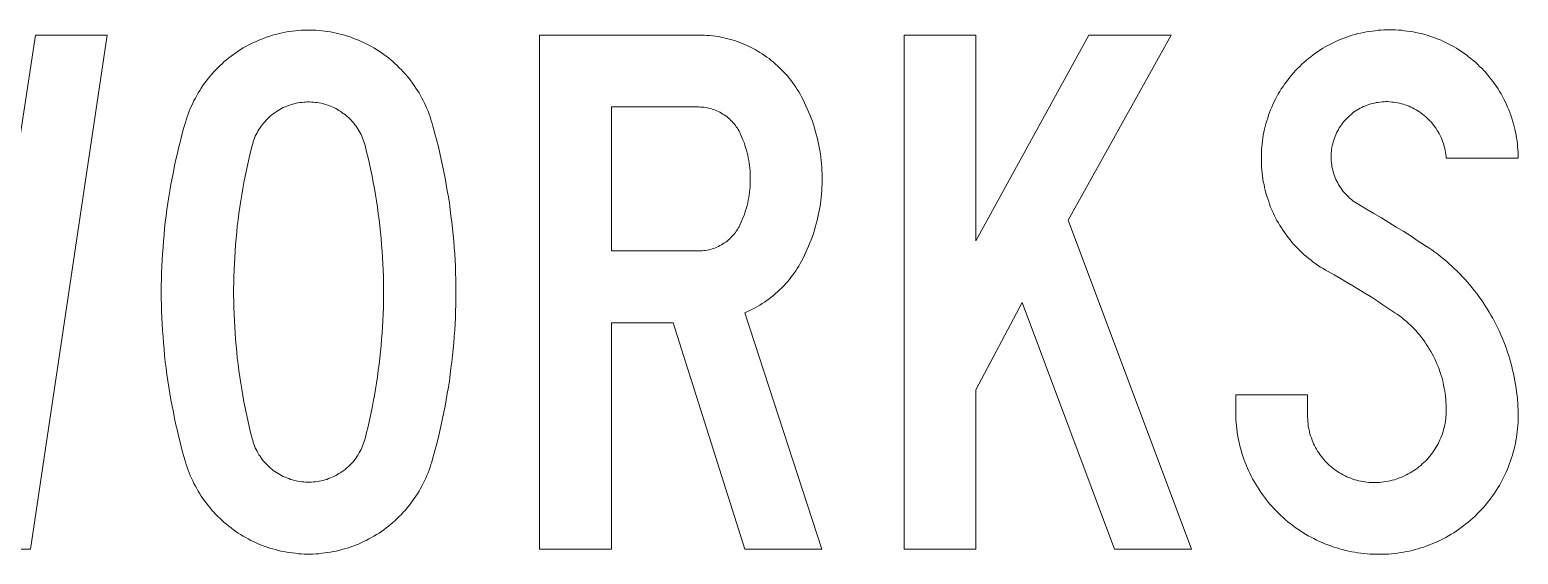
# Model space of a CAD drawing. Extents: x 0 to 420, y 0 to 297.
# Drawn here: x 170.97 to 197.04, y 233.65 to 242.83 of the extents above; entities that cross this region are included whole.
import ezdxf

# ---------------------------------------------------------------- set-up
doc = ezdxf.new("R2010")
doc.units = 0
doc.header["$LTSCALE"] = 0.5
doc.layers.add('L25', color=1, linetype='CONTINUOUS')

msp = doc.modelspace()

# ---------------------------------------------------------------- linework, layer by layer
at = {"layer": 'L25', "lineweight": 0}
for points in [[(178.0122647, 235.2705898), (178.0428713, 235.377713), (178.073478, 235.4848363), (178.101024, 235.5919596), (178.12857, 235.7021435), (178.1530553, 235.8092668), (178.1775406, 235.9163901), (178.2020259, 236.026574), (178.2234506, 236.1367579), (178.2448752, 236.2438812), (178.2662999, 236.3540652), (178.2846639, 236.4642491), (178.3030279, 236.574433), (178.3213919, 236.684617), (178.3366952, 236.7948009), (178.3489378, 236.9049848), (178.3642412, 237.0151688), (178.3764838, 237.1284134), (178.3856658, 237.2385973), (178.3979085, 237.3487813), (178.4040298, 237.4589652), (178.4132118, 237.5722098), (178.4193331, 237.6823937), (178.4254545, 237.7925777), (178.4285151, 237.9058223), (178.4315758, 238.0160062), (178.4346365, 238.1292508), (178.4346365, 238.2394348), (178.4346365, 238.3526794), (178.4315758, 238.4628633), (178.4285151, 238.5730472), (178.4254545, 238.6862918), (178.4193331, 238.7964758), (178.4132118, 238.9066597), (178.4040298, 239.0199043), (178.3979085, 239.1300883), (178.3856658, 239.2402722), (178.3764838, 239.3535168), (178.3642412, 239.4637007), (178.3489378, 239.5738847), (178.3366952, 239.6840686), (178.3213919, 239.7942525), (178.3030279, 239.9044365), (178.2846639, 240.0146204), (178.2662999, 240.1248044), (178.2448752, 240.2349883), (178.2234506, 240.3451722), (178.2020259, 240.4522955), (178.1775406, 240.5624794), (178.1530553, 240.6696027), (178.12857, 240.7797867), (178.101024, 240.8869099), (178.073478, 240.9940332), (178.0428713, 241.1011565), (178.0122647, 241.2082797), (177.9969614, 241.2572504), (177.9816581, 241.306221), (177.9663547, 241.3551917), (177.9479907, 241.4041623), (177.9265661, 241.4500723), (177.9082021, 241.4959823), (177.8867774, 241.5449529), (177.8622921, 241.5908629), (177.8378068, 241.6337122), (177.8133215, 241.6796221), (177.7888362, 241.7255321), (177.7612902, 241.7683814), (177.7337442, 241.8112307), (177.7061982, 241.8540801), (177.6755916, 241.8938687), (177.6449849, 241.936718), (177.6143783, 241.9765066), (177.5807109, 242.0162953), (177.5501043, 242.0560839), (177.5133763, 242.0928119), (177.479709, 242.1295399), (177.442981, 242.1662679), (177.406253, 242.2029959), (177.3695251, 242.2366632), (177.3327971, 242.2733911), (177.2930084, 242.3039978), (177.2532198, 242.3376651), (177.2134311, 242.3682718), (177.1705818, 242.3988784), (177.1307932, 242.4294851), (177.0879439, 242.457031), (177.0450946, 242.484577), (176.9991846, 242.512123), (176.9563353, 242.5366083), (176.9104253, 242.5610937), (176.8645153, 242.585579), (176.8186054, 242.6070036), (176.7726954, 242.6284283), (176.7267854, 242.6498529), (176.6778148, 242.6682169), (176.6319048, 242.6865809), (176.5829342, 242.7049449), (176.5339635, 242.7202482), (176.4849929, 242.7355516), (176.4360223, 242.7477942), (176.3870516, 242.7600369), (176.338081, 242.7722795), (176.2860497, 242.7845222), (176.237079, 242.7937042), (176.1850477, 242.7998255), (176.1360771, 242.8090075), (176.0840458, 242.8120682), (176.0320145, 242.8181895), (175.9830438, 242.8212502), (175.9310125, 242.8243108), (175.8789812, 242.8243108), (175.8300106, 242.8243108), (175.7779793, 242.8243108), (175.725948, 242.8212502), (175.6769773, 242.8181895), (175.624946, 242.8120682), (175.5729147, 242.8090075), (175.5239441, 242.7998255), (175.4719128, 242.7937042), (175.4229422, 242.7845222), (175.3709109, 242.7722795), (175.3219402, 242.7600369), (175.2729696, 242.7477942), (175.2239989, 242.7355516), (175.1750283, 242.7202482), (175.1260577, 242.7049449), (175.077087, 242.6865809), (175.031177, 242.6682169), (174.9822064, 242.6498529), (174.9362964, 242.6284283), (174.8903865, 242.6070036), (174.8444765, 242.585579), (174.7985665, 242.5610937), (174.7526565, 242.5366083), (174.7098072, 242.512123), (174.6638973, 242.484577), (174.6210479, 242.457031), (174.5781986, 242.4294851), (174.53841, 242.3988784), (174.4955607, 242.3682718), (174.455772, 242.3376651), (174.4159834, 242.3039978), (174.3761947, 242.2733911), (174.3394668, 242.2366632), (174.3027388, 242.2029959), (174.2660108, 242.1662679), (174.2292828, 242.1295399), (174.1956155, 242.0928119), (174.1588875, 242.0560839), (174.1282809, 242.0162953), (174.0946136, 241.9765066), (174.0640069, 241.936718), (174.0334003, 241.8938687), (174.0027936, 241.8540801), (173.9752476, 241.8112307), (173.9477017, 241.7683814), (173.9201557, 241.7255321), (173.8956704, 241.6796221), (173.871185, 241.6337122), (173.8466997, 241.5908629), (173.8252751, 241.5449529), (173.8038504, 241.4959823), (173.7824258, 241.4500723), (173.7640618, 241.4041623), (173.7456978, 241.3551917), (173.7273338, 241.306221), (173.7120305, 241.2572504), (173.6967271, 241.2082797), (173.6661205, 241.1011565), (173.6355138, 240.9940332), (173.6079678, 240.8869099), (173.5804219, 240.7797867), (173.5559365, 240.6696027), (173.5314512, 240.5624794), (173.5069659, 240.4522955), (173.4855413, 240.3451722), (173.4641166, 240.2349883), (173.4426919, 240.1248044), (173.424328, 240.0146204), (173.405964, 239.9044365), (173.3876, 239.7942525), (173.3722966, 239.6840686), (173.360054, 239.5738847), (173.3447507, 239.4637007), (173.332508, 239.3535168), (173.323326, 239.2402722), (173.3110833, 239.1300883), (173.304962, 239.0199043), (173.29578, 238.9066597), (173.2896587, 238.7964758), (173.2835374, 238.6862918), (173.2804767, 238.5730472), (173.277416, 238.4628633), (173.2743554, 238.3526794), (173.2743554, 238.2394348), (173.2743554, 238.1292508), (173.277416, 238.0160062), (173.2804767, 237.9058223), (173.2835374, 237.7925777), (173.2896587, 237.6823937), (173.29578, 237.5722098), (173.304962, 237.4589652), (173.3110833, 237.3487813), (173.323326, 237.2385973), (173.332508, 237.1284134), (173.3447507, 237.0151688), (173.360054, 236.9049848), (173.3722966, 236.7948009), (173.3876, 236.684617), (173.405964, 236.574433), (173.424328, 236.4642491), (173.4426919, 236.3540652), (173.4641166, 236.2438812), (173.4855413, 236.1367579), (173.5069659, 236.026574), (173.5314512, 235.9163901), (173.5559365, 235.8092668), (173.5804219, 235.7021435), (173.6079678, 235.5919596), (173.6355138, 235.4848363), (173.6661205, 235.377713), (173.6967271, 235.2705898), (173.7120305, 235.2216191), (173.7273338, 235.1726485), (173.7456978, 235.1236778), (173.7640618, 235.0777679), (173.7824258, 235.0287972), (173.8038504, 234.9828873), (173.8252751, 234.9369773), (173.8466997, 234.8910673), (173.871185, 234.8451573), (173.8956704, 234.7992474), (173.9201557, 234.7563981), (173.9477017, 234.7104881), (173.9752476, 234.6676388), (174.0027936, 234.6247895), (174.0334003, 234.5850008), (174.0640069, 234.5421515), (174.0946136, 234.5023629), (174.1282809, 234.4625742), (174.1588875, 234.4227856), (174.1956155, 234.3860576), (174.2292828, 234.3493296), (174.2660108, 234.3126016), (174.3027388, 234.2758737), (174.3394668, 234.2422063), (174.3761947, 234.208539), (174.4159834, 234.1748717), (174.455772, 234.1412044), (174.4955607, 234.1105977), (174.53841, 234.0799911), (174.5781986, 234.0493844), (174.6210479, 234.0218385), (174.6638973, 233.9942925), (174.7098072, 233.9667465), (174.7526565, 233.9422612), (174.7985665, 233.9177759), (174.8444765, 233.8932905), (174.8903865, 233.8718659), (174.9362964, 233.8504412), (174.9822064, 233.8290166), (175.031177, 233.8106526), (175.077087, 233.7922886), (175.1260577, 233.7769853), (175.1750283, 233.7586213), (175.2239989, 233.743318), (175.2729696, 233.7310753), (175.3219402, 233.7188326), (175.3709109, 233.70659), (175.4229422, 233.697408), (175.4719128, 233.688226), (175.5239441, 233.679044), (175.5729147, 233.6729227), (175.624946, 233.6668013), (175.6769773, 233.66068), (175.725948, 233.6576193), (175.7779793, 233.6545587), (175.8300106, 233.6545587), (175.8789812, 233.6545587), (175.9310125, 233.6545587), (175.9830438, 233.6576193), (176.0320145, 233.66068), (176.0840458, 233.6668013), (176.1360771, 233.6729227), (176.1850477, 233.679044), (176.237079, 233.688226), (176.2860497, 233.697408), (176.338081, 233.70659), (176.3870516, 233.7188326), (176.4360223, 233.7310753), (176.4849929, 233.743318), (176.5339635, 233.7586213), (176.5829342, 233.7769853), (176.6319048, 233.7922886), (176.6778148, 233.8106526), (176.7267854, 233.8290166), (176.7726954, 233.8504412), (176.8186054, 233.8718659), (176.8645153, 233.8932905), (176.9104253, 233.9177759), (176.9563353, 233.9422612), (176.9991846, 233.9667465), (177.0450946, 233.9942925), (177.0879439, 234.0218385), (177.1307932, 234.0493844), (177.1705818, 234.0799911), (177.2134311, 234.1105977), (177.2532198, 234.1412044), (177.2930084, 234.1748717), (177.3327971, 234.208539), (177.3695251, 234.2422063), (177.406253, 234.2758737), (177.442981, 234.3126016), (177.479709, 234.3493296), (177.5133763, 234.3860576), (177.5501043, 234.4227856), (177.5807109, 234.4625742), (177.6143783, 234.5023629), (177.6449849, 234.5421515), (177.6755916, 234.5850008), (177.7061982, 234.6247895), (177.7337442, 234.6676388), (177.7612902, 234.7104881), (177.7888362, 234.7563981), (177.8133215, 234.7992474), (177.8378068, 234.8451573), (177.8622921, 234.8910673), (177.8867774, 234.9369773), (177.9082021, 234.9828873), (177.9265661, 235.0287972), (177.9479907, 235.0777679), (177.9663547, 235.1236778), (177.9816581, 235.1726485), (177.9969614, 235.2216191), (178.0122647, 235.2705898)], [(194.7908299, 241.5694382), (194.8275579, 241.5663775), (194.8612252, 241.5633169), (194.8948925, 241.5571956), (194.9285598, 241.5510742), (194.9652878, 241.5449529), (194.9989551, 241.5357709), (195.0326224, 241.5265889), (195.0632291, 241.5174069), (195.0968964, 241.5051642), (195.1305637, 241.4929216), (195.1611704, 241.4776183), (195.191777, 241.4623149), (195.2223837, 241.4470116), (195.2529903, 241.4317083), (195.283597, 241.4133443), (195.3142036, 241.3949803), (195.3417496, 241.3735557), (195.3692956, 241.352131), (195.3968416, 241.3307063), (195.4243876, 241.3092817), (195.4488729, 241.2847964), (195.4733582, 241.2603111), (195.4978435, 241.2358257), (195.5223288, 241.2113404), (195.5437535, 241.1837944), (195.5651781, 241.1562484), (195.5866028, 241.1287025), (195.6049668, 241.1011565), (195.6233308, 241.0705498), (195.6416948, 241.0430038), (195.6600588, 241.0123972), (195.6753621, 240.9787299), (195.6906654, 240.9481232), (195.7029081, 240.9175166), (195.7151507, 240.8838493), (195.7273934, 240.8532426), (195.739636, 240.8195753), (195.748818, 240.785908), (195.758, 240.7522407), (195.7641214, 240.7185734), (195.7702427, 240.6818454), (195.776364, 240.6481781), (195.7794247, 240.6145107), (195.7824853, 240.5808434), (197.0404186, 240.5808434), (197.0404186, 240.6298141), (197.0404186, 240.6818454), (197.037358, 240.7338767), (197.0312366, 240.785908), (197.028176, 240.8348786), (197.0220547, 240.8869099), (197.0128727, 240.9358806), (197.0067513, 240.9879119), (196.9945087, 241.0368825), (196.9853267, 241.0889138), (196.973084, 241.1378845), (196.9608414, 241.1868551), (196.945538, 241.2358257), (196.9302347, 241.2847964), (196.9149314, 241.333767), (196.8965674, 241.3827376), (196.8782034, 241.4317083), (196.8567787, 241.4776183), (196.8384148, 241.5235282), (196.8139294, 241.5724989), (196.7925048, 241.6184088), (196.7680195, 241.6612582), (196.7435341, 241.7071681), (196.7159882, 241.7500174), (196.6915028, 241.7959274), (196.6608962, 241.8387767), (196.6333502, 241.8785654), (196.6027436, 241.9214147), (196.5721369, 241.9612033), (196.5415303, 242.0040526), (196.5078629, 242.0407806), (196.4741956, 242.0805693), (196.4405283, 242.1172972), (196.4038003, 242.1570859), (196.3670724, 242.1907532), (196.3303444, 242.2274812), (196.2936164, 242.2611485), (196.2538278, 242.2948158), (196.2140391, 242.3284831), (196.1742505, 242.3590898), (196.1344618, 242.3927571), (196.0916125, 242.4203031), (196.0487632, 242.4509097), (196.0059139, 242.4784557), (195.9630646, 242.5060017), (195.9202153, 242.530487), (195.8743053, 242.558033), (195.8283953, 242.5794576), (195.7824853, 242.603943), (195.7365754, 242.6253676), (195.6906654, 242.6467923), (195.6416948, 242.6651563), (195.5957848, 242.6835202), (195.5468141, 242.7018842), (195.4978435, 242.7202482), (195.4488729, 242.7355516), (195.3999022, 242.7477942), (195.3509316, 242.7630975), (195.301961, 242.7722795), (195.2499296, 242.7845222), (195.200959, 242.7937042), (195.1489277, 242.8028862), (195.0999571, 242.8090075), (195.0479258, 242.8151288), (194.9958945, 242.8212502), (194.9469238, 242.8243108), (194.8948925, 242.8273715), (194.8428612, 242.8304322), (194.7908299, 242.8304322), (194.7418593, 242.8304322), (194.689828, 242.8273715), (194.6377967, 242.8243108), (194.588826, 242.8212502), (194.5367947, 242.8151288), (194.4847634, 242.8090075), (194.4357928, 242.8028862), (194.3837615, 242.7937042), (194.3347908, 242.7845222), (194.2827595, 242.7722795), (194.2337889, 242.7630975), (194.1848183, 242.7477942), (194.1358476, 242.7355516), (194.086877, 242.7202482), (194.0379063, 242.7018842), (193.9889357, 242.6835202), (193.9430257, 242.6651563), (193.8940551, 242.6467923), (193.8481451, 242.6253676), (193.8022351, 242.603943), (193.7563252, 242.5794576), (193.7104152, 242.558033), (193.6645052, 242.530487), (193.6216559, 242.5060017), (193.5788066, 242.4784557), (193.5359573, 242.4509097), (193.493108, 242.4203031), (193.4502587, 242.3927571), (193.41047, 242.3590898), (193.3706814, 242.3284831), (193.3308927, 242.2948158), (193.2911041, 242.2611485), (193.2543761, 242.2274812), (193.2176481, 242.1907532), (193.1809201, 242.1570859), (193.1441922, 242.1172972), (193.1105249, 242.0805693), (193.0768575, 242.0407806), (193.0431902, 242.0040526), (193.0125836, 241.9612033), (192.9819769, 241.9214147), (192.9513703, 241.8785654), (192.9238243, 241.8387767), (192.8932176, 241.7959274), (192.8687323, 241.7500174), (192.8411863, 241.7071681), (192.816701, 241.6612582), (192.7922157, 241.6184088), (192.770791, 241.5724989), (192.7463057, 241.5235282), (192.7279417, 241.4776183), (192.7065171, 241.4317083), (192.6881531, 241.3827376), (192.6697891, 241.333767), (192.6544858, 241.2847964), (192.6391825, 241.2358257), (192.6238791, 241.1868551), (192.6116365, 241.1378845), (192.5993938, 241.0889138), (192.5871512, 241.0368825), (192.5779692, 240.9879119), (192.5718478, 240.9358806), (192.5626658, 240.8869099), (192.5565445, 240.8348786), (192.5534838, 240.785908), (192.5473625, 240.7338767), (192.5443018, 240.6818454), (192.5443018, 240.6298141), (192.5443018, 240.5808434), (192.5443018, 240.5288121), (192.5443018, 240.4767808), (192.5473625, 240.4247495), (192.5534838, 240.3757789), (192.5565445, 240.3237476), (192.5626658, 240.2717163), (192.5718478, 240.2227456), (192.5779692, 240.1707143), (192.5902118, 240.1217437), (192.5993938, 240.0697124), (192.6116365, 240.0207418), (192.6238791, 239.9717711), (192.6391825, 239.9197398), (192.6544858, 239.8707692), (192.6728498, 239.8248592), (192.6881531, 239.7758886), (192.7065171, 239.7269179), (192.7279417, 239.6810079), (192.7493664, 239.6320373), (192.770791, 239.5861273), (192.7922157, 239.5402174), (192.816701, 239.4943074), (192.844247, 239.4514581), (192.8687323, 239.4055481), (192.8962783, 239.3626988), (192.9238243, 239.3198495), (192.9544309, 239.2770002), (192.9819769, 239.2372115), (193.0156442, 239.1943622), (193.0462509, 239.1545736), (193.0799182, 239.1147849), (193.1135855, 239.0749963), (193.1472528, 239.0382683), (193.1839808, 239.0015403), (193.2176481, 238.9648123), (193.2574368, 238.9280844), (193.2941648, 238.8944171), (193.3339534, 238.8607497), (193.373742, 238.8270824), (193.4135307, 238.7964758), (193.4533193, 238.7658691), (193.4961686, 238.7352625), (193.5359573, 238.7077165), (193.5818673, 238.6771098), (193.6247166, 238.6495639), (193.6675659, 238.6250785), (193.7134758, 238.6005932), (193.8205991, 238.5393799), (193.9307831, 238.4781666), (194.0379063, 238.4138927), (194.1450296, 238.3496187), (194.2521529, 238.2853447), (194.3592762, 238.2210708), (194.4663994, 238.1537361), (194.570462, 238.0864015), (194.6745246, 238.0190669), (194.7785872, 237.9486716), (194.8826499, 237.8782763), (194.9224385, 237.8507303), (194.9622271, 237.8231843), (195.0020158, 237.7925777), (195.0387438, 237.761971), (195.0785324, 237.7313644), (195.1152604, 237.6976971), (195.1489277, 237.6640297), (195.1856557, 237.6303624), (195.219323, 237.5966951), (195.2529903, 237.5599671), (195.283597, 237.5232392), (195.3172643, 237.4865112), (195.3478709, 237.4467225), (195.3784776, 237.4069339), (195.4060236, 237.3671452), (195.4335695, 237.3273566), (195.4611155, 237.287568), (195.4856009, 237.2447186), (195.5131468, 237.2018693), (195.5345715, 237.15902), (195.5590568, 237.1161707), (195.5804815, 237.0733214), (195.6019061, 237.0274114), (195.6202701, 236.9815015), (195.6386341, 236.9386522), (195.6569981, 236.8927422), (195.6723014, 236.8468322), (195.6876047, 236.7978616), (195.7029081, 236.7519516), (195.7151507, 236.702981), (195.7273934, 236.657071), (195.7365754, 236.6081003), (195.748818, 236.5591297), (195.7549394, 236.5132197), (195.7641214, 236.4642491), (195.7702427, 236.4152784), (195.7733034, 236.3663078), (195.776364, 236.3173372), (195.7794247, 236.2683665), (195.7824853, 236.2193959), (195.7824853, 236.1704253), (195.7824853, 236.1306366), (195.7794247, 236.0939086), (195.776364, 236.0571807), (195.7733034, 236.017392), (195.767182, 235.980664), (195.7610607, 235.943936), (195.7549394, 235.9072081), (195.7457574, 235.8704801), (195.7365754, 235.8337521), (195.7273934, 235.7970241), (195.7151507, 235.7602962), (195.7029081, 235.7266288), (195.6876047, 235.6899009), (195.6723014, 235.6562335), (195.6569981, 235.6225662), (195.6416948, 235.5858383), (195.6233308, 235.5552316), (195.6019061, 235.5215643), (195.5835421, 235.487897), (195.5621175, 235.4572903), (195.5406928, 235.4266837), (195.5192682, 235.396077), (195.4947828, 235.3654704), (195.4702975, 235.3379244), (195.4458122, 235.3103784), (195.4182662, 235.2828324), (195.3907202, 235.2552864), (195.3631743, 235.2308011), (195.3356283, 235.2063158), (195.3050216, 235.1818305), (195.2774756, 235.1573452), (195.246869, 235.1359205), (195.2132017, 235.1144958), (195.182595, 235.0930712), (195.1489277, 235.0747072), (195.1183211, 235.0563432), (195.0846537, 235.0379792), (195.0509864, 235.0226759), (195.0142584, 235.0073726), (194.9805911, 234.9920693), (194.9438632, 234.9798266), (194.9071352, 234.9675839), (194.8734679, 234.9553413), (194.8367399, 234.9461593), (194.8000119, 234.9369773), (194.7632839, 234.930856), (194.7265559, 234.9247346), (194.6867673, 234.9186133), (194.6500393, 234.912492), (194.6133113, 234.9094313), (194.5765834, 234.9063706), (194.5398554, 234.9063706), (194.5031274, 234.9063706), (194.4663994, 234.9063706), (194.4296714, 234.9094313), (194.3929435, 234.912492), (194.3562155, 234.9155526), (194.3225482, 234.921674), (194.2858202, 234.9277953), (194.2490922, 234.9369773), (194.2154249, 234.9461593), (194.1786969, 234.9553413), (194.1450296, 234.9675839), (194.1113623, 234.9798266), (194.077695, 234.9920693), (194.0440277, 235.0073726), (194.0103603, 235.0226759), (193.976693, 235.0379792), (193.9460864, 235.0563432), (193.9124191, 235.0747072), (193.8818124, 235.0930712), (193.8542664, 235.1144958), (193.8236598, 235.1359205), (193.7930531, 235.1573452), (193.7655072, 235.1818305), (193.7379612, 235.2063158), (193.7104152, 235.2308011), (193.6859299, 235.2552864), (193.6614445, 235.2828324), (193.6369592, 235.3103784), (193.6124739, 235.3379244), (193.5910493, 235.3654704), (193.5696246, 235.396077), (193.5481999, 235.423623), (193.529836, 235.4572903), (193.5084113, 235.487897), (193.493108, 235.5185036), (193.474744, 235.5521709), (193.4594407, 235.5858383), (193.4441373, 235.6164449), (193.4318947, 235.6501122), (193.419652, 235.6868402), (193.4074094, 235.7205075), (193.3951667, 235.7541748), (193.3859847, 235.7909028), (193.3798634, 235.8276308), (193.3706814, 235.8612981), (193.36456, 235.8980261), (193.3614994, 235.9347541), (193.3584387, 235.971482), (193.3553781, 236.00821), (193.3523174, 236.0418773), (193.3523174, 236.0786053), (193.3523174, 236.4397638), (192.0943841, 236.4397638), (192.0943841, 236.1704253), (192.0943841, 236.1153333), (192.0943841, 236.0602413), (192.0974448, 236.00821), (192.1035661, 235.953118), (192.1066268, 235.8980261), (192.1127481, 235.8459948), (192.1219301, 235.7909028), (192.1280514, 235.7388715), (192.1402941, 235.6837795), (192.1494761, 235.6317482), (192.1617187, 235.5766563), (192.1739614, 235.524625), (192.1892647, 235.4725936), (192.204568, 235.4205623), (192.2198714, 235.368531), (192.2382353, 235.3164997), (192.2565993, 235.2675291), (192.278024, 235.2154978), (192.296388, 235.1665272), (192.3208733, 235.1175565), (192.342298, 235.0685859), (192.3667833, 235.0196152), (192.3912686, 234.9706446), (192.4188146, 234.921674), (192.4463606, 234.875764), (192.4739065, 234.829854), (192.5045132, 234.783944), (192.5320592, 234.7380341), (192.5657265, 234.6951848), (192.5963331, 234.6492748), (192.6300005, 234.6064255), (192.6636678, 234.5635762), (192.6973351, 234.5237875), (192.7340631, 234.4839989), (192.770791, 234.4442102), (192.807519, 234.4044216), (192.8473077, 234.3646329), (192.8870963, 234.327905), (192.926885, 234.291177), (192.9666736, 234.254449), (193.0095229, 234.2207817), (193.0493116, 234.1871144), (193.0952215, 234.1534471), (193.1380708, 234.1197797), (193.1809201, 234.0891731), (193.2268301, 234.0585664), (193.2727401, 234.0310205), (193.3186501, 234.0004138), (193.36456, 233.9759285), (193.4135307, 233.9483825), (193.4625013, 233.9238972), (193.511472, 233.8994119), (193.5604426, 233.8749265), (193.6094132, 233.8535019), (193.6583839, 233.8320772), (193.7104152, 233.8137132), (193.7593858, 233.7953493), (193.8114171, 233.7769853), (193.8634484, 233.7616819), (193.9154797, 233.7463786), (193.967511, 233.7310753), (194.0195423, 233.7188326), (194.0746343, 233.70659), (194.1266656, 233.6943473), (194.1786969, 233.6851653), (194.2337889, 233.6759833), (194.2888809, 233.669862), (194.3409122, 233.6637407), (194.3960041, 233.6576193), (194.4510961, 233.6545587), (194.5031274, 233.651498), (194.5582194, 233.651498), (194.6133113, 233.651498), (194.6653426, 233.651498), (194.717374, 233.651498), (194.7694053, 233.6545587), (194.8244972, 233.6576193), (194.8765285, 233.6637407), (194.9285598, 233.669862), (194.9805911, 233.679044), (195.0326224, 233.6851653), (195.0846537, 233.697408), (195.136685, 233.70659), (195.1887164, 233.7188326), (195.237687, 233.7310753), (195.2897183, 233.7463786), (195.3386889, 233.7616819), (195.3907202, 233.7769853), (195.4396909, 233.7953493), (195.4886615, 233.8137132), (195.5376322, 233.8320772), (195.5866028, 233.8535019), (195.6355734, 233.8749265), (195.6814834, 233.8994119), (195.730454, 233.9208365), (195.776364, 233.9453218), (195.822274, 233.9728678), (195.868184, 234.0004138), (195.9140939, 234.0279598), (195.9569433, 234.0555058), (195.9997926, 234.0861124), (196.0426419, 234.1167191), (196.0854912, 234.1473257), (196.1283405, 234.180993), (196.1681291, 234.2146604), (196.2079178, 234.2483277), (196.2477064, 234.281995), (196.2874951, 234.318723), (196.324223, 234.3554509), (196.360951, 234.3921789), (196.397679, 234.4319676), (196.434407, 234.4717562), (196.4680743, 234.5115449), (196.5017416, 234.5513335), (196.5354089, 234.5941828), (196.5660156, 234.6339715), (196.5966222, 234.6768208), (196.6272289, 234.7227307), (196.6578355, 234.76558), (196.6853815, 234.81149), (196.7129275, 234.8543393), (196.7374128, 234.9002493), (196.7618981, 234.9492199), (196.7863835, 234.9951299), (196.8108688, 235.0410399), (196.8322934, 235.0900105), (196.8537181, 235.1389812), (196.8720821, 235.1879518), (196.8904461, 235.2369224), (196.90881, 235.2858931), (196.927174, 235.3379244), (196.9424774, 235.386895), (196.95472, 235.4389263), (196.9700233, 235.487897), (196.982266, 235.5399283), (196.9945087, 235.5919596), (197.0036907, 235.6439909), (197.0128727, 235.6960222), (197.018994, 235.7480535), (197.0251153, 235.8000848), (197.0312366, 235.8521161), (197.037358, 235.9072081), (197.0404186, 235.9592394), (197.0404186, 236.0112707), (197.0434793, 236.063302), (197.0434793, 236.1183939), (197.0404186, 236.1704253), (197.037358, 236.2346992), (197.0342973, 236.2989732), (197.028176, 236.3632471), (197.0220547, 236.4275211), (197.0159333, 236.4917951), (197.0067513, 236.556069), (196.9975693, 236.620343), (196.9853267, 236.684617), (196.973084, 236.7488909), (196.9608414, 236.8131649), (196.945538, 236.8743782), (196.9302347, 236.9386522), (196.9149314, 236.9998655), (196.8965674, 237.0641394), (196.8782034, 237.1253527), (196.8567787, 237.186566), (196.8384148, 237.2477793), (196.8139294, 237.3089926), (196.7925048, 237.3702059), (196.7680195, 237.4283585), (196.7404735, 237.4895718), (196.7159882, 237.5477245), (196.6884422, 237.6058771), (196.6578355, 237.6640297), (196.6302895, 237.7221824), (196.5996829, 237.780335), (196.5660156, 237.835427), (196.5354089, 237.890519), (196.4986809, 237.9456109), (196.4650136, 238.0007029), (196.4282857, 238.0557949), (196.3915577, 238.1078262), (196.3548297, 238.1629181), (196.3181017, 238.2149494), (196.2783131, 238.2639201), (196.2354638, 238.3159514), (196.1956751, 238.364922), (196.1528258, 238.4138927), (196.1099765, 238.4628633), (196.0671272, 238.5087733), (196.0212172, 238.5577439), (195.9753072, 238.6036539), (195.9293973, 238.6465032), (195.8804266, 238.6924132), (195.8345167, 238.7352625), (195.785546, 238.7781118), (195.7335147, 238.8209611), (195.6845441, 238.8607497), (195.6325128, 238.9005384), (195.5804815, 238.940327), (195.5284502, 238.977055), (195.4764189, 239.013783), (195.4213269, 239.050511), (195.292779, 239.1331489), (195.1672917, 239.2157869), (195.0387438, 239.2984248), (194.9071352, 239.3780021), (194.7785872, 239.4575794), (194.6469787, 239.5371567), (194.5153701, 239.616734), (194.3837615, 239.6932506), (194.2521529, 239.7697672), (194.2246069, 239.7881312), (194.1940002, 239.8064952), (194.1664543, 239.8248592), (194.1419689, 239.8432232), (194.114423, 239.8646478), (194.0899376, 239.8860725), (194.0654523, 239.9105578), (194.040967, 239.9350431), (194.0164817, 239.9595285), (193.995057, 239.9840138), (193.9736324, 240.0084991), (193.9522077, 240.0360451), (193.9338437, 240.0635911), (193.9154797, 240.091137), (193.8971157, 240.1217437), (193.8818124, 240.1492897), (193.8665091, 240.1798963), (193.8512058, 240.210503), (193.8389631, 240.2411096), (193.8267205, 240.2717163), (193.8144778, 240.3053836), (193.8052958, 240.3359902), (193.7961138, 240.3696576), (193.7899925, 240.4033249), (193.7808105, 240.4339315), (193.7777498, 240.4675988), (193.7716285, 240.5012661), (193.7685678, 240.5349335), (193.7685678, 240.5686008), (193.7655072, 240.6022681), (193.7655072, 240.6359354), (193.7685678, 240.6696027), (193.7716285, 240.70327), (193.7746891, 240.7369373), (193.7808105, 240.7706047), (193.7869318, 240.804272), (193.7930531, 240.8348786), (193.8022351, 240.8685459), (193.8114171, 240.8991526), (193.8236598, 240.9328199), (193.8359024, 240.9634266), (193.8481451, 240.9940332), (193.8603878, 241.0246399), (193.8756911, 241.0552465), (193.8940551, 241.0858531), (193.9093584, 241.1133991), (193.9277224, 241.1409451), (193.9460864, 241.1684911), (193.967511, 241.1960371), (193.9889357, 241.2235831), (194.0103603, 241.2480684), (194.0348457, 241.2725537), (194.0562703, 241.297039), (194.0807556, 241.3215244), (194.1083016, 241.342949), (194.1327869, 241.3643737), (194.1603329, 241.3857983), (194.1878789, 241.4041623), (194.2154249, 241.4225263), (194.2429709, 241.4408903), (194.2735775, 241.4561936), (194.3041842, 241.4714969), (194.3347908, 241.4868003), (194.3653975, 241.4990429), (194.3960041, 241.5112856), (194.4266108, 241.5235282), (194.4602781, 241.5327102), (194.4908847, 241.5418922), (194.5245521, 241.5480136), (194.5582194, 241.5571956), (194.5918867, 241.5602562), (194.625554, 241.5663775), (194.6592213, 241.5694382), (194.6928886, 241.5694382), (194.7265559, 241.5724989), (194.7602233, 241.5724989)], [(166.8438983, 233.7402573), (165.4941451, 242.7386122), (166.7520784, 242.7386122), (167.4743953, 238.0588555), (168.3711701, 242.7386122), (169.4515849, 242.7386122), (170.3514204, 238.0588555), (171.0706766, 242.7386122), (172.3286099, 242.7386122), (170.9819173, 233.7402573), (169.7209234, 233.7402573), (168.9129078, 238.7811724), (168.1018316, 233.7402573), (166.8438983, 233.7402573)], [(184.4886317, 238.7811724), (184.5161777, 238.8332038), (184.540663, 238.8852351), (184.5651483, 238.9372664), (184.5896337, 238.9923583), (184.614119, 239.0443896), (184.6355436, 239.0994816), (184.6569683, 239.1545736), (184.6783929, 239.2096655), (184.6967569, 239.2647575), (184.7151209, 239.3229101), (184.7304242, 239.3780021), (184.7457276, 239.4330941), (184.7610309, 239.4912467), (184.7763342, 239.5493993), (184.7885769, 239.607552), (184.7977589, 239.662644), (184.8100015, 239.7207966), (184.8191835, 239.7789492), (184.8253049, 239.8371019), (184.8314262, 239.8952545), (184.8375475, 239.9564678), (184.8436688, 240.0146204), (184.8467295, 240.0727731), (184.8497902, 240.1309257), (184.8497902, 240.1890783), (184.8497902, 240.2502916), (184.8497902, 240.3084443), (184.8467295, 240.3665969), (184.8436688, 240.4247495), (184.8375475, 240.4829022), (184.8314262, 240.5410548), (184.8253049, 240.6022681), (184.8191835, 240.6604207), (184.8100015, 240.7185734), (184.7977589, 240.776726), (184.7885769, 240.831818), (184.7763342, 240.8899706), (184.7610309, 240.9481232), (184.7457276, 241.0062759), (184.7304242, 241.0613678), (184.7151209, 241.1164598), (184.6967569, 241.1746124), (184.6783929, 241.2297044), (184.6569683, 241.2847964), (184.6355436, 241.3398883), (184.614119, 241.3949803), (184.5896337, 241.4470116), (184.5651483, 241.5021036), (184.540663, 241.5541349), (184.5161777, 241.6061662), (184.4886317, 241.6581975), (184.4641464, 241.7010468), (184.4396611, 241.7438961), (184.4121151, 241.7867454), (184.3876298, 241.8265341), (184.3600838, 241.8693834), (184.3294771, 241.9061114), (184.3019312, 241.9459), (184.2713245, 241.9856886), (184.2407179, 242.0224166), (184.2070505, 242.0591446), (184.1733832, 242.0958726), (184.1397159, 242.1295399), (184.1060486, 242.1662679), (184.0693206, 242.1999352), (184.0325926, 242.2305418), (183.9958647, 242.2642092), (183.9591367, 242.2948158), (183.919348, 242.3254225), (183.8795594, 242.3529684), (183.8397707, 242.3805144), (183.7999821, 242.4080604), (183.7571328, 242.4356064), (183.7142835, 242.4600917), (183.6744948, 242.484577), (183.6285849, 242.5060017), (183.5857356, 242.530487), (183.5428862, 242.5519117), (183.4969763, 242.5702756), (183.4510663, 242.5886396), (183.408217, 242.6070036), (183.362307, 242.6253676), (183.3133364, 242.6406709), (183.2674264, 242.6529136), (183.2215164, 242.6682169), (183.1725458, 242.6804596), (183.1266358, 242.6896416), (183.0776652, 242.7018842), (183.0286945, 242.7110662), (182.9797239, 242.7171876), (182.9338139, 242.7233089), (182.8848433, 242.7294302), (182.8358726, 242.7324909), (182.786902, 242.7355516), (182.7379314, 242.7386122), (182.6889607, 242.7386122), (179.900695, 242.7386122), (179.900695, 233.7402573), (181.1586283, 233.7402573), (181.1586283, 237.7007577), (182.239043, 237.7007577), (183.4969763, 233.7402573), (184.8467295, 233.7402573), (183.4969763, 237.8782763), (183.5428862, 237.8997009), (183.5857356, 237.9180649), (183.6316455, 237.9394896), (183.6744948, 237.9639749), (183.7173442, 237.9884602), (183.7571328, 238.0129455), (183.7999821, 238.0374309), (183.8397707, 238.0649769), (183.8795594, 238.0925228), (183.919348, 238.1200688), (183.9591367, 238.1506755), (183.9958647, 238.1812821), (184.0356533, 238.2118888), (184.0693206, 238.2424954), (184.1060486, 238.2761627), (184.1397159, 238.30983), (184.1764439, 238.346558), (184.2070505, 238.383286), (184.2407179, 238.420014), (184.2713245, 238.456742), (184.3019312, 238.4934699), (184.3325378, 238.5332586), (184.3600838, 238.5730472), (184.3876298, 238.6128359), (184.4151758, 238.6526245), (184.4396611, 238.6954738), (184.4641464, 238.7383231)], [(186.285242, 233.7402573), (186.285242, 242.7386122), (187.5431753, 242.7386122), (187.5431753, 239.1392702), (189.5234255, 242.7386122), (190.9619381, 242.7386122), (189.1622671, 239.5004287), (191.3200359, 233.7402573), (189.9733433, 233.7402573), (188.3542515, 238.0588555), (187.5431753, 236.5285231), (187.5431753, 233.7402573), (186.285242, 233.7402573)], [(176.8430907, 235.6745975), (176.8706367, 235.7817208), (176.895122, 235.8888441), (176.9196073, 235.9959674), (176.9440926, 236.1030906), (176.9655173, 236.2132746), (176.9869419, 236.3203978), (177.0083666, 236.4305818), (177.0267306, 236.537705), (177.0450946, 236.647889), (177.0603979, 236.7550123), (177.0757012, 236.8651962), (177.0879439, 236.9753801), (177.1032472, 237.0855641), (177.1124292, 237.1926873), (177.1246719, 237.3028713), (177.1338539, 237.4130552), (177.1430359, 237.5232392), (177.1491572, 237.6334231), (177.1552785, 237.743607), (177.1583392, 237.853791), (177.1644605, 237.9639749), (177.1644605, 238.0741588), (177.1675212, 238.1843428), (177.1675212, 238.2945267), (177.1644605, 238.4047107), (177.1644605, 238.5148946), (177.1583392, 238.6250785), (177.1552785, 238.7352625), (177.1491572, 238.8454464), (177.1430359, 238.9556304), (177.1338539, 239.0658143), (177.1246719, 239.1759982), (177.1124292, 239.2861822), (177.1032472, 239.3963661), (177.0879439, 239.5034894), (177.0757012, 239.6136733), (177.0603979, 239.7238573), (177.0450946, 239.8340412), (177.0267306, 239.9411645), (177.0083666, 240.0513484), (176.9869419, 240.1584717), (176.9655173, 240.2655949), (176.9440926, 240.3757789), (176.9196073, 240.4829022), (176.895122, 240.5900254), (176.8706367, 240.6971487), (176.8430907, 240.804272), (176.8339087, 240.8379393), (176.8247267, 240.8685459), (176.812484, 240.9022133), (176.8002414, 240.9328199), (176.7879987, 240.9664872), (176.7726954, 240.9970939), (176.7573921, 241.0246399), (176.7420887, 241.0552465), (176.7237248, 241.0858531), (176.7053608, 241.1133991), (176.6869968, 241.1409451), (176.6655721, 241.1684911), (176.6441475, 241.1960371), (176.6227228, 241.2205224), (176.5982375, 241.2480684), (176.5768128, 241.2725537), (176.5523275, 241.2939784), (176.5247815, 241.3184637), (176.5002962, 241.3398883), (176.4727502, 241.361313), (176.4452042, 241.379677), (176.4176583, 241.4011016), (176.3870516, 241.4194656), (176.3595056, 241.434769), (176.328899, 241.4531329), (176.2982923, 241.4684363), (176.2676857, 241.4806789), (176.237079, 241.4959823), (176.2034117, 241.5051642), (176.1728051, 241.5174069), (176.1391378, 241.5265889), (176.1085311, 241.5357709), (176.0748638, 241.5449529), (176.0411965, 241.5510742), (176.0075292, 241.5571956), (175.9738618, 241.5602562), (175.9401945, 241.5663775), (175.9065272, 241.5663775), (175.8728599, 241.5694382), (175.8361319, 241.5694382), (175.8024646, 241.5663775), (175.7687973, 241.5663775), (175.73513, 241.5602562), (175.7014627, 241.5571956), (175.6677954, 241.5510742), (175.634128, 241.5449529), (175.6004607, 241.5357709), (175.5698541, 241.5265889), (175.5361868, 241.5174069), (175.5055801, 241.5051642), (175.4719128, 241.4959823), (175.4413061, 241.4806789), (175.4106995, 241.4684363), (175.3800928, 241.4531329), (175.3494862, 241.434769), (175.3219402, 241.4194656), (175.2913336, 241.4011016), (175.2637876, 241.379677), (175.2362416, 241.361313), (175.2086956, 241.3398883), (175.1842103, 241.3184637), (175.159725, 241.2939784), (175.1352397, 241.2725537), (175.1107543, 241.2480684), (175.086269, 241.2205224), (175.0648444, 241.1960371), (175.0434197, 241.1684911), (175.0250557, 241.1409451), (175.0036311, 241.1133991), (174.9852671, 241.0858531), (174.9669031, 241.0552465), (174.9515998, 241.0246399), (174.9362964, 240.9970939), (174.9209931, 240.9664872), (174.9087504, 240.9328199), (174.8965078, 240.9022133), (174.8842651, 240.8685459), (174.8750831, 240.8379393), (174.8659011, 240.804272), (174.8383552, 240.6971487), (174.8138698, 240.5900254), (174.7893845, 240.4829022), (174.7648992, 240.3757789), (174.7434745, 240.2655949), (174.7220499, 240.1584717), (174.7006252, 240.0513484), (174.6822612, 239.9411645), (174.6669579, 239.8340412), (174.6485939, 239.7238573), (174.6332906, 239.6136733), (174.6210479, 239.5034894), (174.6057446, 239.3963661), (174.5965626, 239.2861822), (174.58432, 239.1759982), (174.575138, 239.0658143), (174.565956, 238.9556304), (174.5598346, 238.8454464), (174.5537133, 238.7352625), (174.5506527, 238.6250785), (174.5445313, 238.5148946), (174.5445313, 238.4047107), (174.5414707, 238.2945267), (174.5414707, 238.1843428), (174.5445313, 238.0741588), (174.5445313, 237.9639749), (174.5506527, 237.853791), (174.5537133, 237.743607), (174.5598346, 237.6334231), (174.565956, 237.5232392), (174.575138, 237.4130552), (174.58432, 237.3028713), (174.5965626, 237.1926873), (174.6057446, 237.0855641), (174.6210479, 236.9753801), (174.6332906, 236.8651962), (174.6485939, 236.7550123), (174.6669579, 236.647889), (174.6822612, 236.537705), (174.7006252, 236.4305818), (174.7220499, 236.3203978), (174.7434745, 236.2132746), (174.7648992, 236.1030906), (174.7893845, 235.9959674), (174.8138698, 235.8888441), (174.8383552, 235.7817208), (174.8659011, 235.6745975), (174.8750831, 235.6409302), (174.8842651, 235.6103236), (174.8965078, 235.5766563), (174.9087504, 235.5460496), (174.9209931, 235.515443), (174.9362964, 235.4848363), (174.9515998, 235.4542297), (174.9669031, 235.423623), (174.9852671, 235.3930164), (175.0036311, 235.3654704), (175.0250557, 235.3379244), (175.0434197, 235.3103784), (175.0648444, 235.2828324), (175.086269, 235.2583471), (175.1107543, 235.2338618), (175.1352397, 235.2093765), (175.159725, 235.1848911), (175.1842103, 235.1634665), (175.2086956, 235.1389812), (175.2362416, 235.1175565), (175.2637876, 235.0991925), (175.2913336, 235.0808285), (175.3219402, 235.0624645), (175.3494862, 235.0441006), (175.3800928, 235.0287972), (175.4106995, 235.0134939), (175.4413061, 234.9981906), (175.4719128, 234.9859479), (175.5055801, 234.9737053), (175.5361868, 234.9614626), (175.5698541, 234.9522806), (175.6004607, 234.9430986), (175.634128, 234.9339166), (175.6677954, 234.9277953), (175.7014627, 234.921674), (175.73513, 234.9186133), (175.7687973, 234.9155526), (175.8024646, 234.912492), (175.8361319, 234.912492), (175.8728599, 234.912492), (175.9065272, 234.912492), (175.9401945, 234.9155526), (175.9738618, 234.9186133), (176.0075292, 234.921674), (176.0411965, 234.9277953), (176.0748638, 234.9339166), (176.1085311, 234.9430986), (176.1391378, 234.9522806), (176.1728051, 234.9614626), (176.2034117, 234.9737053), (176.237079, 234.9859479), (176.2676857, 234.9981906), (176.2982923, 235.0134939), (176.328899, 235.0287972), (176.3595056, 235.0441006), (176.3870516, 235.0624645), (176.4176583, 235.0808285), (176.4452042, 235.0991925), (176.4727502, 235.1175565), (176.5002962, 235.1389812), (176.5247815, 235.1634665), (176.5523275, 235.1848911), (176.5768128, 235.2093765), (176.5982375, 235.2338618), (176.6227228, 235.2583471), (176.6441475, 235.2828324), (176.6655721, 235.3103784), (176.6869968, 235.3379244), (176.7053608, 235.3654704), (176.7237248, 235.3930164), (176.7420887, 235.423623), (176.7573921, 235.4542297), (176.7726954, 235.4848363), (176.7879987, 235.515443), (176.8002414, 235.5460496), (176.812484, 235.5766563), (176.8247267, 235.6103236), (176.8339087, 235.6409302), (176.8430907, 235.6745975)], [(182.6889607, 238.958691), (181.1586283, 238.958691), (181.1586283, 241.4806789), (182.6889607, 241.4806789), (182.7195674, 241.4776183), (182.7471134, 241.4776183), (182.77772, 241.4745576), (182.8083267, 241.4714969), (182.8358726, 241.4653756), (182.8664793, 241.4592543), (182.8940253, 241.4500723), (182.9246319, 241.4439509), (182.9521779, 241.434769), (182.9797239, 241.4225263), (183.0072699, 241.4133443), (183.0348159, 241.4011016), (183.0593012, 241.3857983), (183.0868472, 241.370495), (183.1113325, 241.3551917), (183.1358178, 241.3398883), (183.1603031, 241.324585), (183.1847885, 241.306221), (183.2092738, 241.2847964), (183.2306984, 241.2664324), (183.2521231, 241.2450077), (183.2735477, 241.2235831), (183.2919117, 241.2021584), (183.3133364, 241.1807338), (183.3317004, 241.1562484), (183.3470037, 241.1317631), (183.3653677, 241.1072778), (183.380671, 241.0827925), (183.3959743, 241.0552465), (183.408217, 241.0307612), (183.426581, 240.9879119), (183.444945, 240.9450626), (183.463309, 240.9022133), (183.4816729, 240.8593639), (183.4969763, 240.813454), (183.5092189, 240.7706047), (183.5245223, 240.7246947), (183.5367649, 240.6787847), (183.5459469, 240.6359354), (183.5551289, 240.5900254), (183.5643109, 240.5441155), (183.5734929, 240.4982055), (183.5796142, 240.4522955), (183.5826749, 240.4063855), (183.5887962, 240.3604756), (183.5918569, 240.3115049), (183.5918569, 240.2655949), (183.5918569, 240.219685), (183.5918569, 240.173775), (183.5918569, 240.127865), (183.5887962, 240.0788944), (183.5826749, 240.0329844), (183.5796142, 239.9870744), (183.5734929, 239.9411645), (183.5643109, 239.8952545), (183.5551289, 239.8493445), (183.5459469, 239.8034345), (183.5367649, 239.7575246), (183.5245223, 239.7146753), (183.5092189, 239.6687653), (183.4969763, 239.625916), (183.4816729, 239.580006), (183.463309, 239.5371567), (183.444945, 239.4943074), (183.426581, 239.4514581), (183.408217, 239.4086088), (183.3959743, 239.3841234), (183.380671, 239.3565775), (183.3653677, 239.3320921), (183.3470037, 239.3076068), (183.3317004, 239.2831215), (183.3133364, 239.2586362), (183.2919117, 239.2372115), (183.2735477, 239.2157869), (183.2521231, 239.1943622), (183.2306984, 239.1729376), (183.2092738, 239.1515129), (183.1847885, 239.1331489), (183.1603031, 239.1147849), (183.1358178, 239.0994816), (183.1113325, 239.0841783), (183.0868472, 239.0658143), (183.0593012, 239.0535716), (183.0348159, 239.0382683), (183.0072699, 239.0260256), (182.9797239, 239.0168436), (182.9521779, 239.004601), (182.9246319, 238.995419), (182.8940253, 238.986237), (182.8664793, 238.9801157), (182.8358726, 238.9739943), (182.8083267, 238.967873), (182.77772, 238.9648123), (182.7471134, 238.9617517), (182.7195674, 238.9617517)]]:
    msp.add_lwpolyline(points, close=True, dxfattribs=at)

doc.saveas('drawing.dxf')
